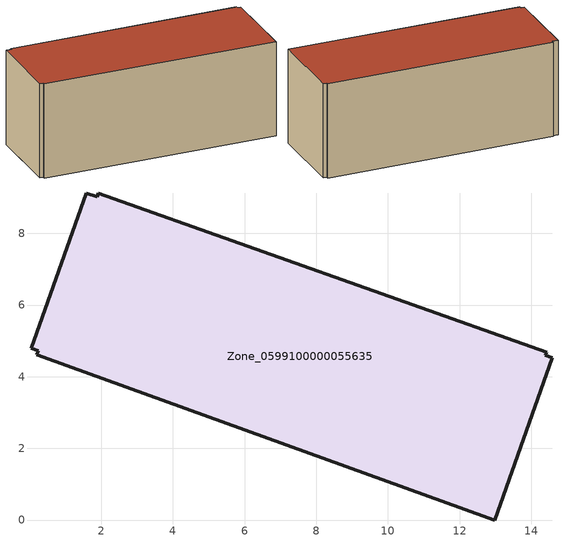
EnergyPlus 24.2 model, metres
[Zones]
Zone_0599100000055635
 floor ground (C_G): 0.04,4.79 1.57,9.13 1.88,9.02 1.92,9.12 14.43,4.69 14.39,4.6 14.59,4.53 12.98,0 0.19,4.61 0.23,4.72 z0.59
 wall outside (C_F): 1.57,9.13 0.04,4.79 0.23,4.72 0.19,4.61 12.98,0 14.59,4.53 14.39,4.6 14.43,4.69 1.92,9.12 1.88,9.02 1.57,9.13 z0.59:6.2
 roof outside (C_R): 0.23,4.72 0.19,4.61 12.98,0 14.59,4.53 14.39,4.6 14.43,4.69 1.92,9.12 1.88,9.02 1.57,9.13 0.04,4.79 z6.2
[BUILDING]
Pand.0599100000055635: North Axis=0; Terrain=City; Loads Convergence Tolerance Value=0.04; Temperature Convergence Tolerance Value=0.4; Solar Distribution=FullExterior; Maximum Number of Warmup Days=25; Minimum Number of Warmup Days=1
[Site:Location]
Rotterdam.The.Hague.AP_ZH_NLD Design_Conditions: Latitude=51.96; Longitude=4.45; Time Zone=1; Elevation=-4.5
[SITE:GROUNDTEMPERATURE:BUILDINGSURFACE]
18, 18, 18, 18, 18, 18, 18, 18, 18, 18, 18, 18
[MATERIAL] Thermal Absorptance=0.9; Solar Absorptance=0.7; Visible Absorptance=0.7
Name | Roughness | Thickness | Conductivity | Density | Specific Heat
G.TI.1965-1974 | MediumSmooth | 0.15 | 0.882353 | 540 | 1210
F.TI.1965-1974 | Rough | 0.3 | 0.697674 | 1920 | 840
R.TI.1965-1974 | MediumRough | 0.2 | 0.232558 | 1500 | 1000
[CONSTRUCTION]
C_G: G.TI.1965-1974
C_F: F.TI.1965-1974
C_R: R.TI.1965-1974
[ZONE]
Zone_0599100000055635: Type=1; Multiplier=1; Ceiling Height=Autocalculate; Volume=Autocalculate; Floor Area=autocalculate; Part of Total Floor Area=Yes
[ZONEINFILTRATION:DESIGNFLOWRATE]
Infil_Zone_0599100000055635: Zone or ZoneList or Space or SpaceList=Zone_0599100000055635; Schedule=AlwaysOn; Design Flow Rate Calculation Method=Flow/Area; Flow Rate per Floor Area=0.003; Constant Term Coefficient=1; Temperature Term Coefficient=0; Velocity Term Coefficient=0; Velocity Squared Term Coefficient=0
[HVACTEMPLATE:ZONE:IDEALLOADSAIRSYSTEM]
Zone_0599100000055635: Maximum Heating Supply Air Temperature=50; Minimum Cooling Supply Air Temperature=13; Maximum Heating Supply Air Humidity Ratio=0.0156; Minimum Cooling Supply Air Humidity Ratio=0.0077; Heating Limit=NoLimit; Cooling Limit=NoLimit; Dehumidification Control Type=ConstantSensibleHeatRatio; Cooling Sensible Heat Ratio=0.7; Dehumidification Setpoint=60; Humidification Control Type=None; Humidification Setpoint=30; Outdoor Air Method=None; Outdoor Air Flow Rate per Person=0.00944; Outdoor Air Flow Rate per Zone Floor Area=0; Outdoor Air Flow Rate per Zone=0; Demand Controlled Ventilation Type=None; Outdoor Air Economizer Type=NoEconomizer; Heat Recovery Type=None; Sensible Heat Recovery Effectiveness=0.7; Latent Heat Recovery Effectiveness=0.65
[ZONECONTROL:THERMOSTAT]
ThermostatControl_Zone_0599100000055635: Zone or ZoneList=Zone_0599100000055635; Control Type Schedule=DualSetpointControlType; Control 1=Thermostat_Zone_0599100000055635; Temperature Difference Between Cutout And Setpoint=0
[THERMOSTATSETPOINT:DUALSETPOINT]
Thermostat_Zone_0599100000055635: Heating Setpoint Temperature Schedule=HeatingSetpoint_Zone_0599100000055635; Cooling Setpoint Temperature Schedule=CoolingSetpoint_Zone_0599100000055635
[SCHEDULE:COMPACT]
HeatingSetpoint_Zone_0599100000055635: Through: 12/31, For: AllDays, Until: 24:00, 21
CoolingSetpoint_Zone_0599100000055635: Through: 12/31, For: AllDays, Until: 24:00, 24
DualSetpointControlType: Through: 12/31, For: AllDays, Until: 24:00, 4
AlwaysOn: Through: 12/31, For: AllDays, Until: 24:00, 1
